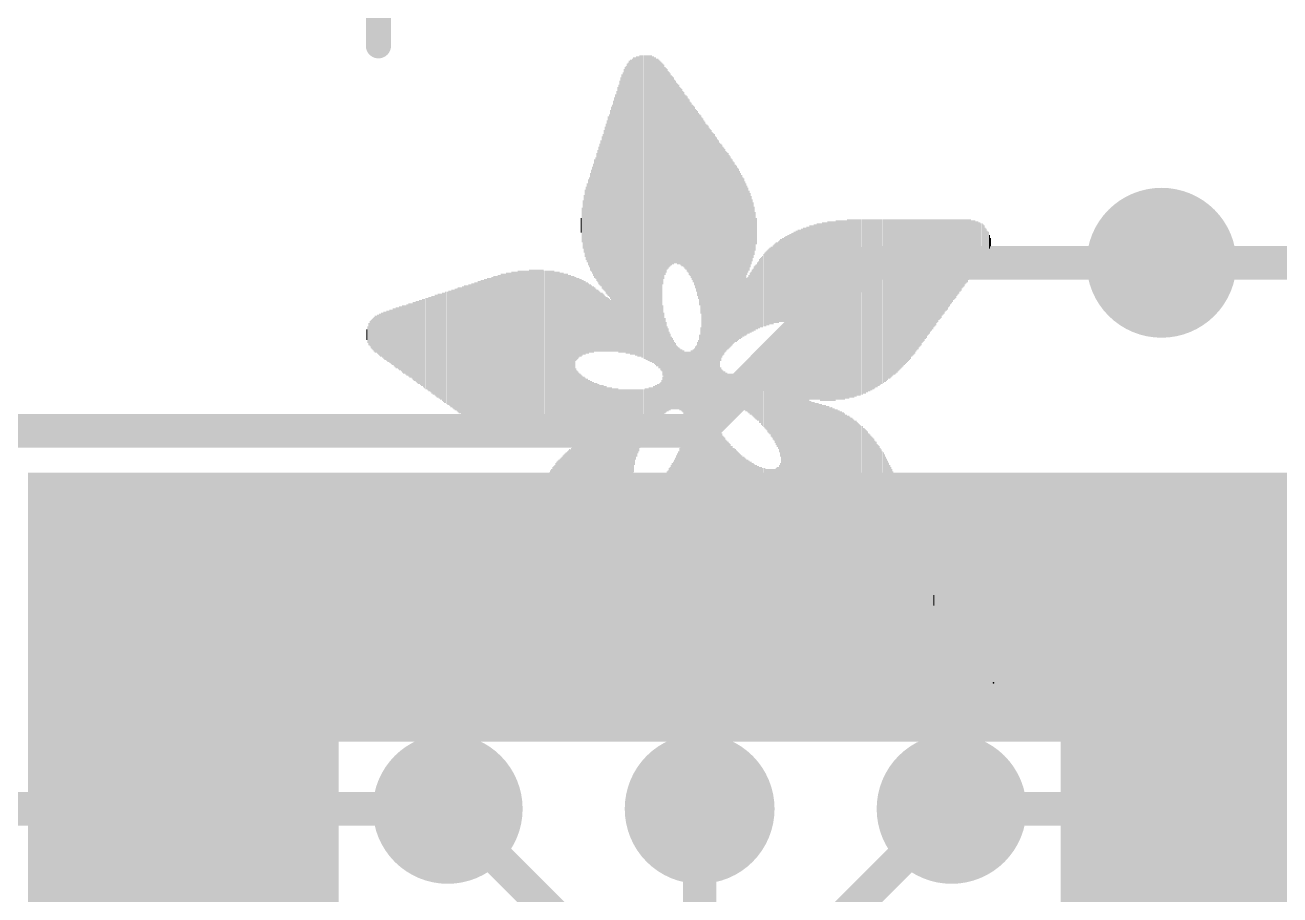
# Model space of a CAD drawing. Extents: x -3.8 to 18.8, y -5 to 15.7.
# Drawn here: x 3.54 to 11.13, y 6.59 to 11.85 of the extents above; entities that cross this region are included whole.
import ezdxf

# ---------------------------------------------------------------- set-up
doc = ezdxf.new("R2010")
doc.units = 0
for name, color, linetype in [('1', 12, 'CONTINUOUS'), ('16', 132, 'CONTINUOUS'), ('18', 110, 'CONTINUOUS'), ('21', 253, 'CONTINUOUS'), ('23', 53, 'CONTINUOUS'), ('41', 12, 'CONTINUOUS')]:
    doc.layers.add(name, color=color, linetype=linetype)

# ---------------------------------------------------------------- blocks, each defined once
blk = doc.blocks.new('RECT')
blk.add_solid([(-0.5, -0.5), (0.5, -0.5), (-0.5, 0.5), (0.5, 0.5)])
blk = doc.blocks.new('ROUNDV')
at = {"const_width": 0.5}
blk.add_lwpolyline([(0, -0.25, 1), (0, 0.25, 1), (0, -0.25)], format="xyb", dxfattribs=at)

msp = doc.modelspace()

# ---------------------------------------------------------------- linework, layer by layer
at = {"layer": '1', "const_width": 0.2032}
for points in [[(7.12, 6.088), (6.096, 7.112)], [(7.62, 5.834), (7.62, 7.112)], [(8.12, 6.088), (9.144, 7.112)]]:
    msp.add_lwpolyline(points, dxfattribs=at)
at = {"layer": '1', "const_width": 0.1016}
for points in [[(6.1319, 7.1479, 1), (6.0601, 7.0761)], [(7.6708, 7.112, 1), (7.5692, 7.112)], [(9.1799, 7.0761, 1), (9.1081, 7.1479)]]:
    msp.add_lwpolyline(points, format="xyb", dxfattribs=at)
at = {"layer": '16', "const_width": 0.2032}
for points in [[(7.62, 9.398), (8.636, 10.414)], [(8.636, 10.414), (10.414, 10.414)], [(10.414, 10.414), (16.51, 10.414)], [(3.048, 9.398), (7.62, 9.398)], [(7.62, 7.112), (7.62, 9.398)], [(5.334, 7.62), (5.334, 3.048)], [(9.906, 7.62), (5.334, 7.62)], [(9.906, -0.508), (9.906, 7.62)], [(6.096, 7.112), (3.302, 7.112)], [(9.144, 7.112), (15.174, 7.112)]]:
    msp.add_lwpolyline(points, dxfattribs=at)
at = {"layer": '16', "const_width": 0.1016}
for points in [[(8.636, 10.4648, 1), (8.636, 10.3632)], [(8.6719, 10.3781, 1), (8.6001, 10.4499)], [(10.414, 10.4648, 1), (10.414, 10.3632)], [(10.414, 10.3632, 1), (10.414, 10.4648)], [(7.6708, 9.398, 1), (7.5692, 9.398)], [(7.62, 9.3472, 1), (7.62, 9.4488)], [(7.5841, 9.4339, 1), (7.6559, 9.3621)], [(5.3848, 7.62, 1), (5.2832, 7.62)], [(5.334, 7.6708, 1), (5.334, 7.5692)], [(9.9568, 7.62, 1), (9.8552, 7.62)], [(9.906, 7.5692, 1), (9.906, 7.6708)], [(6.096, 7.0612, 1), (6.096, 7.1628)], [(9.144, 7.1628, 1), (9.144, 7.0612)], [(7.5692, 7.112, 1), (7.6708, 7.112)]]:
    msp.add_lwpolyline(points, format="xyb", dxfattribs=at)
at = {"layer": '21', "const_width": 0.1524}
msp.add_lwpolyline([(5.6768, 11.7261), (5.6768, 12.5904)], dxfattribs=at)
at = {"layer": '21', "const_width": 0.0762}
msp.add_lwpolyline([(5.6387, 11.7261, 1), (5.7149, 11.7261)], format="xyb", dxfattribs=at)
at = {"layer": '23'}
msp.add_point((9.398, 7.874), dxfattribs=at)

# ---------------------------------------------------------------- block references
at = {"layer": '18', "xscale": 0.9064, "yscale": 0.9064}
for p in [(10.414, 10.414), (10.414, 10.414), (6.096, 7.112), (6.096, 7.112), (7.62, 7.112), (7.62, 7.112), (9.144, 7.112), (9.144, 7.112)]:
    msp.add_blockref('ROUNDV', p, dxfattribs=at)
at = {"layer": '21', "rotation": 90}
for p, xscale, yscale in [((7.1819, 10.741), 1.7526, 0.0063), ((7.1882, 10.7442), 1.759, 0.0064), ((7.1946, 10.7506), 1.7717, 0.0063), ((7.2009, 10.7506), 1.7843, 0.0064), ((7.2073, 10.7506), 1.7843, 0.0063), ((7.2136, 10.7538), 1.7907, 0.0064), ((7.22, 10.7569), 1.797, 0.0063), ((7.2263, 10.7569), 1.797, 0.0064), ((7.2327, 10.7537), 1.8034, 0.0063), ((7.239, 10.7569), 1.8098, 0.0064), ((7.2454, 10.7538), 1.8161, 0.0063), ((7.2517, 10.7538), 1.8161, 0.0064), ((7.2581, 10.7569), 1.8224, 0.0063), ((7.2644, 10.7569), 1.8224, 0.0064), ((7.2708, 10.7537), 1.8288, 0.0063), ((7.2771, 10.7537), 1.8288, 0.0064), ((7.2835, 10.7506), 1.8351, 0.0063), ((7.2898, 10.7506), 1.8351, 0.0064), ((7.2961, 10.7474), 1.8415, 0.0063), ((7.3025, 10.7474), 1.8415, 0.0064), ((7.3089, 10.7442), 1.8478, 0.0063), ((7.3152, 10.7442), 1.8478, 0.0064), ((7.3216, 10.741), 1.8542, 0.0063), ((7.3279, 10.741), 1.8542, 0.0064), ((7.3342, 10.7347), 1.8542, 0.0063), ((7.3406, 10.7347), 1.8542, 0.0064), ((7.347, 10.7283), 1.8542, 0.0063), ((7.3533, 10.7252), 1.8605, 0.0064), ((7.3597, 10.7188), 1.8606, 0.0063), ((7.366, 10.7188), 1.8606, 0.0064), ((7.3723, 10.7093), 1.8669, 0.0063), ((7.3787, 10.7061), 1.8606, 0.0064), ((7.3851, 10.6966), 1.8669, 0.0063), ((7.3914, 10.6903), 1.8669, 0.0064), ((7.3978, 10.9505), 1.3335, 0.0063), ((7.1501, 10.7125), 1.6827, 0.0064), ((7.1565, 10.7188), 1.6954, 0.0063), ((7.1628, 10.7284), 1.7145, 0.0064), ((7.1692, 10.7347), 1.7272, 0.0063), ((7.1755, 10.7347), 1.7399, 0.0064), ((7.4041, 10.9633), 1.2954, 0.0064), ((7.4104, 10.9696), 1.2573, 0.0063), ((7.4168, 10.9728), 1.2382, 0.0064), ((7.4232, 10.9792), 1.2129, 0.0063), ((7.4295, 10.976), 1.1938, 0.0064), ((7.4359, 10.976), 1.1811, 0.0063), ((7.4422, 10.976), 1.1684, 0.0064), ((7.4486, 10.9728), 1.1494, 0.0063), ((7.4549, 10.9728), 1.1366, 0.0064), ((7.1247, 10.6775), 1.6002, 0.0064), ((7.1311, 10.6807), 1.6192, 0.0063), ((7.1374, 10.6934), 1.6446, 0.0064), ((7.1438, 10.703), 1.6637, 0.0063), ((7.4613, 10.9696), 1.1303, 0.0063), ((7.4676, 10.9665), 1.1113, 0.0064), ((7.474, 10.9633), 1.1049, 0.0063), ((7.4803, 10.9569), 1.0922, 0.0064), ((7.4867, 10.9506), 1.0922, 0.0063), ((7.493, 10.9474), 1.0858, 0.0064), ((7.4994, 10.9411), 1.0731, 0.0063), ((7.5057, 10.9347), 1.0732, 0.0064), ((7.5121, 10.9284), 1.0731, 0.0063), ((7.0993, 10.6363), 1.5177, 0.0064), ((7.1057, 10.6458), 1.5367, 0.0063), ((7.112, 10.6553), 1.5558, 0.0064), ((7.1184, 10.6648), 1.5748, 0.0063), ((7.5184, 10.922), 1.0604, 0.0064), ((7.5248, 10.9157), 1.0605, 0.0063), ((7.5311, 10.9062), 1.0541, 0.0064), ((7.5375, 10.8998), 1.0541, 0.0063), ((7.5438, 10.8902), 1.0605, 0.0064), ((7.5502, 10.8808), 1.0541, 0.0063), ((7.5565, 10.8712), 1.0604, 0.0064), ((7.5629, 10.8617), 1.0541, 0.0063), ((7.0739, 10.76), 1.1049, 0.0064), ((7.0803, 10.7664), 1.143, 0.0063), ((7.0866, 10.6172), 1.4796, 0.0064), ((7.093, 10.6235), 1.4923, 0.0063), ((7.5692, 10.8521), 1.0605, 0.0064), ((7.5756, 10.8395), 1.0605, 0.0063), ((7.5819, 10.8299), 1.0668, 0.0064), ((7.5883, 10.8173), 1.0795, 0.0063), ((7.5946, 10.8014), 1.0859, 0.0064), ((7.601, 10.7887), 1.0985, 0.0063), ((7.6073, 10.7728), 1.1176, 0.0064), ((7.6137, 10.7569), 1.124, 0.0063), ((7.62, 10.7347), 1.1557, 0.0064), ((7.0485, 10.7378), 0.9969, 0.0064), ((7.0549, 10.7411), 1.0287, 0.0063), ((7.0612, 10.7474), 1.0541, 0.0064), ((7.0676, 10.7569), 1.0858, 0.0063), ((7.6264, 10.7061), 1.2002, 0.0063), ((7.6327, 9.9568), 2.6734, 0.0064), ((7.6391, 9.9568), 2.6606, 0.0063), ((7.6454, 9.96), 2.6289, 0.0064), ((7.6518, 9.9632), 2.6099, 0.0063), ((7.6581, 9.9632), 2.5845, 0.0064), ((7.6645, 9.9695), 2.559, 0.0063), ((7.6708, 9.9759), 2.5337, 0.0064), ((7.0295, 10.7188), 0.9208, 0.0063), ((7.0358, 10.722), 0.9398, 0.0064), ((7.0422, 10.7315), 0.9716, 0.0063), ((7.6772, 9.9791), 2.5019, 0.0063), ((7.6835, 9.9886), 2.4701, 0.0064), ((7.6899, 10.0045), 2.4257, 0.0063), ((7.6962, 10.0997), 2.2098, 0.0064), ((7.7026, 10.3696), 1.6573, 0.0063), ((7.7089, 10.3727), 1.6383, 0.0064), ((7.7153, 10.3696), 1.6193, 0.0063), ((7.7216, 10.3696), 1.6065, 0.0064), ((7.728, 10.3632), 1.5938, 0.0063), ((7.0041, 10.6966), 0.8001, 0.0063), ((7.0104, 10.6997), 0.8319, 0.0064), ((7.0168, 10.7061), 0.8572, 0.0063), ((7.0231, 10.7125), 0.8827, 0.0064), ((7.7343, 10.3632), 1.5812, 0.0064), ((7.7407, 10.3568), 1.5685, 0.0063), ((7.747, 10.4775), 1.3144, 0.0064), ((7.7534, 10.4839), 1.2891, 0.0063), ((7.7597, 10.4839), 1.2637, 0.0064), ((7.7661, 10.4839), 1.2509, 0.0063), ((7.7724, 10.487), 1.2319, 0.0064), ((7.7788, 10.4839), 1.2129, 0.0063), ((7.7851, 10.4839), 1.2001, 0.0064), ((6.9787, 10.6744), 0.6795, 0.0063), ((6.985, 10.6807), 0.7176, 0.0064), ((6.9914, 10.6839), 0.7366, 0.0063), ((6.9977, 10.6903), 0.7747, 0.0064), ((7.7915, 10.4839), 1.1875, 0.0063), ((7.7978, 10.4807), 1.1684, 0.0064), ((7.8042, 10.4807), 1.1557, 0.0063), ((7.8105, 10.4775), 1.1366, 0.0064), ((7.8169, 10.4775), 1.124, 0.0063), ((7.8232, 10.4744), 1.1049, 0.0064), ((7.8296, 10.4743), 1.0922, 0.0063), ((7.8359, 10.4711), 1.0731, 0.0064), ((6.9533, 10.6585), 0.5461, 0.0063), ((6.9596, 10.6616), 0.5905, 0.0064), ((6.966, 10.668), 0.616, 0.0063), ((6.9723, 10.6712), 0.6477, 0.0064), ((7.8422, 10.468), 1.0668, 0.0063), ((7.8486, 10.4648), 1.0478, 0.0064), ((7.855, 10.4648), 1.035, 0.0063), ((7.8613, 10.4616), 1.016, 0.0064), ((7.8677, 10.4553), 1.0033, 0.0063), ((7.874, 10.4521), 0.9842, 0.0064), ((7.8803, 10.4489), 0.9652, 0.0063), ((6.9279, 10.6521), 0.4064, 0.0063), ((6.9342, 10.6522), 0.4445, 0.0064), ((6.9405, 10.6553), 0.4762, 0.0063), ((6.9469, 10.6585), 0.5207, 0.0064), ((7.8867, 10.4458), 0.9589, 0.0064), ((7.8931, 10.4394), 0.9334, 0.0063), ((7.8994, 10.433), 0.9207, 0.0064), ((7.9058, 10.6109), 0.5397, 0.0063), ((7.9121, 10.6109), 0.5143, 0.0064), ((6.9152, 10.6458), 0.2921, 0.0063), ((6.9215, 10.649), 0.3493, 0.0064), ((7.9184, 10.6077), 0.4826, 0.0063), ((7.9248, 10.6109), 0.4509, 0.0064), ((7.9312, 10.6109), 0.4127, 0.0063), ((7.9375, 10.6109), 0.3747, 0.0064), ((7.9439, 10.6109), 0.3365, 0.0063), ((6.9088, 10.6426), 0.2096, 0.0064), ((7.9502, 10.6077), 0.2921, 0.0064), ((7.9566, 10.6045), 0.235, 0.0063), ((6.9024, 10.6395), 0.0889, 0.0063), ((7.9629, 10.6045), 0.1588, 0.0064), ((8.2677, 9.5346), 2.1971, 0.0064), ((8.2741, 9.5346), 2.1971, 0.0063), ((8.2804, 9.5346), 2.1971, 0.0064), ((8.2867, 10.1124), 1.0541, 0.0063), ((8.2931, 10.1124), 1.0541, 0.0064), ((8.2995, 10.1124), 1.0541, 0.0063), ((8.3058, 10.1124), 1.0541, 0.0064), ((8.3122, 10.1156), 1.0605, 0.0063), ((8.3185, 10.1156), 1.0605, 0.0064), ((8.3248, 10.1156), 1.0605, 0.0063), ((8.3312, 10.1187), 1.0668, 0.0064), ((8.3376, 10.1187), 1.0668, 0.0063), ((8.3439, 10.1187), 1.0668, 0.0064), ((8.3503, 10.1156), 1.0731, 0.0063), ((8.3566, 10.1156), 1.0731, 0.0064), ((8.3629, 10.1188), 1.0795, 0.0063), ((8.3693, 10.1188), 1.0795, 0.0064), ((8.3757, 10.1188), 1.0795, 0.0063), ((8.382, 10.1188), 1.0795, 0.0064), ((8.3884, 10.1188), 1.0795, 0.0063), ((8.3947, 10.1219), 1.0858, 0.0064), ((8.401, 10.1219), 1.0858, 0.0063), ((8.4074, 10.1219), 1.0858, 0.0064), ((8.4138, 10.1219), 1.0858, 0.0063), ((8.4201, 10.1219), 1.0858, 0.0064), ((8.4265, 10.1219), 1.0858, 0.0063), ((8.4328, 10.1219), 1.0858, 0.0064), ((8.4391, 10.1219), 1.0858, 0.0063), ((8.4455, 10.1283), 1.0859, 0.0064), ((8.4519, 10.1283), 1.0859, 0.0063), ((8.4582, 10.1283), 1.0859, 0.0064), ((8.4646, 10.1283), 1.0859, 0.0063), ((8.4709, 10.1283), 1.0859, 0.0064), ((8.4772, 10.1283), 1.0859, 0.0063), ((8.4836, 10.1283), 1.0859, 0.0064), ((8.49, 10.1283), 1.0859, 0.0063), ((8.4963, 10.1283), 1.0859, 0.0064), ((8.5027, 10.1315), 1.0795, 0.0063), ((8.509, 10.1315), 1.0795, 0.0064), ((8.5153, 10.1346), 1.0858, 0.0063), ((8.5217, 10.1346), 1.0858, 0.0064), ((8.5281, 10.1378), 1.0795, 0.0063), ((8.5344, 10.1378), 1.0795, 0.0064), ((8.5408, 10.1378), 1.0795, 0.0063), ((8.5471, 10.1378), 1.0795, 0.0064), ((8.5534, 10.1378), 1.0795, 0.0063), ((8.5598, 10.141), 1.0731, 0.0064), ((8.5662, 10.141), 1.0731, 0.0063), ((8.5725, 10.1441), 1.0668, 0.0064), ((8.5789, 10.1441), 1.0668, 0.0063), ((8.5852, 10.1441), 1.0668, 0.0064), ((8.5915, 10.1441), 1.0668, 0.0063), ((8.5979, 10.1473), 1.0604, 0.0064), ((8.6043, 10.1473), 1.0604, 0.0063), ((8.6106, 10.1505), 1.0541, 0.0064), ((8.617, 10.1505), 1.0541, 0.0063), ((8.6233, 10.1505), 1.0541, 0.0064), ((8.6296, 10.1537), 1.0477, 0.0063), ((8.636, 10.1537), 1.0477, 0.0064), ((8.6424, 10.1568), 1.0414, 0.0063), ((8.6487, 10.1568), 1.0414, 0.0064), ((8.6551, 10.16), 1.035, 0.0063), ((8.6614, 10.16), 1.035, 0.0064), ((8.6677, 10.1631), 1.0287, 0.0063), ((8.6741, 10.1631), 1.0287, 0.0064), ((8.6805, 10.1664), 1.0223, 0.0063), ((8.6868, 10.1695), 1.016, 0.0064), ((8.6932, 10.1695), 1.016, 0.0063), ((8.6995, 10.1727), 1.0096, 0.0064), ((8.7058, 10.1727), 1.0096, 0.0063), ((8.7122, 10.1759), 1.0033, 0.0064), ((8.7186, 10.1791), 0.9969, 0.0063), ((8.7249, 10.1791), 0.9969, 0.0064), ((8.7313, 10.1822), 0.9906, 0.0063), ((8.7376, 10.1854), 0.9842, 0.0064), ((8.7439, 10.1854), 0.9842, 0.0063), ((8.7503, 10.1886), 0.9779, 0.0064), ((8.7567, 10.1918), 0.9715, 0.0063), ((8.763, 10.1949), 0.9652, 0.0064), ((8.7694, 10.1949), 0.9652, 0.0063), ((8.7757, 10.1981), 0.9588, 0.0064), ((8.782, 10.2012), 0.9525, 0.0063), ((8.7884, 10.2045), 0.9461, 0.0064), ((8.7948, 10.2076), 0.9398, 0.0063), ((8.8011, 10.2076), 0.9398, 0.0064), ((8.8075, 10.2108), 0.9334, 0.0063), ((8.8138, 10.214), 0.9271, 0.0064), ((8.8201, 10.2172), 0.9207, 0.0063), ((8.8265, 10.2203), 0.9144, 0.0064), ((8.8329, 10.2235), 0.908, 0.0063), ((8.8392, 10.2267), 0.9017, 0.0064), ((8.8456, 10.2299), 0.8953, 0.0063), ((8.8519, 10.233), 0.889, 0.0064), ((8.8582, 10.2362), 0.8826, 0.0063), ((8.8646, 10.2393), 0.8763, 0.0064), ((8.871, 10.2426), 0.8699, 0.0063), ((8.8773, 10.2457), 0.8636, 0.0064), ((8.8837, 10.2489), 0.8572, 0.0063), ((8.89, 10.2521), 0.8509, 0.0064), ((8.8963, 10.2553), 0.8445, 0.0063), ((8.9027, 10.2616), 0.8318, 0.0064), ((8.9091, 10.2648), 0.8255, 0.0063), ((8.9154, 10.268), 0.8191, 0.0064), ((8.9218, 10.2711), 0.8128, 0.0063), ((8.9281, 10.2774), 0.8001, 0.0064), ((8.9345, 10.2806), 0.7937, 0.0063), ((8.9408, 10.2838), 0.7874, 0.0064), ((8.9472, 10.2902), 0.7747, 0.0063), ((8.9535, 10.2934), 0.7683, 0.0064), ((8.9599, 10.2965), 0.762, 0.0063), ((8.9662, 10.3029), 0.7493, 0.0064), ((8.9726, 10.3061), 0.7429, 0.0063), ((8.9789, 10.3092), 0.7366, 0.0064), ((8.9853, 10.3155), 0.7239, 0.0063), ((8.9916, 10.3187), 0.7175, 0.0064), ((8.998, 10.3251), 0.7048, 0.0063), ((9.0043, 10.3283), 0.6985, 0.0064), ((9.0107, 10.3315), 0.6921, 0.0063), ((9.017, 10.3378), 0.6794, 0.0064), ((9.0234, 10.341), 0.6731, 0.0063), ((9.0297, 10.3442), 0.6667, 0.0064), ((9.0361, 10.3505), 0.654, 0.0063), ((9.0424, 10.3537), 0.6477, 0.0064), ((9.0488, 10.3568), 0.6413, 0.0063), ((9.0551, 10.3632), 0.6286, 0.0064), ((9.0615, 10.3664), 0.6223, 0.0063), ((9.0678, 10.3727), 0.6096, 0.0064), ((9.0742, 10.3759), 0.6032, 0.0063), ((9.0805, 10.3791), 0.5969, 0.0064), ((9.0869, 10.3854), 0.5842, 0.0063), ((9.0932, 10.3886), 0.5778, 0.0064), ((9.0996, 10.3918), 0.5715, 0.0063), ((9.1059, 10.3981), 0.5588, 0.0064), ((9.1123, 10.4013), 0.5524, 0.0063), ((9.1186, 10.4045), 0.5461, 0.0064), ((9.125, 10.4108), 0.5334, 0.0063), ((9.1313, 10.414), 0.527, 0.0064), ((9.1377, 10.4204), 0.5143, 0.0063), ((9.144, 10.4235), 0.508, 0.0064), ((9.1504, 10.4267), 0.5016, 0.0063), ((9.1567, 10.433), 0.4889, 0.0064), ((9.1631, 10.4362), 0.4826, 0.0063), ((9.1694, 10.4394), 0.4762, 0.0064), ((9.1758, 10.4458), 0.4635, 0.0063), ((9.1821, 10.4489), 0.4572, 0.0064), ((9.1884, 10.4521), 0.4508, 0.0063), ((9.1948, 10.4585), 0.4381, 0.0064), ((9.2012, 10.4616), 0.4318, 0.0063), ((9.2075, 10.468), 0.4191, 0.0064), ((9.2139, 10.4711), 0.4127, 0.0063), ((9.2202, 10.4743), 0.4064, 0.0064), ((9.2265, 10.4807), 0.3937, 0.0063), ((9.2329, 10.4839), 0.3873, 0.0064), ((9.2393, 10.487), 0.381, 0.0063), ((9.2456, 10.4934), 0.3683, 0.0064), ((9.252, 10.4966), 0.3619, 0.0063), ((9.2583, 10.5029), 0.3492, 0.0064), ((9.2646, 10.5029), 0.3366, 0.0063), ((9.271, 10.5061), 0.3302, 0.0064), ((9.2774, 10.5125), 0.3175, 0.0063), ((9.2837, 10.5156), 0.3112, 0.0064), ((9.2901, 10.5156), 0.2984, 0.0063), ((9.2964, 10.522), 0.2857, 0.0064), ((9.3027, 10.5251), 0.2794, 0.0063), ((9.3091, 10.5252), 0.2667, 0.0064), ((9.3155, 10.5315), 0.254, 0.0063), ((9.3218, 10.5315), 0.2413, 0.0064), ((9.3282, 10.5378), 0.2286, 0.0063), ((9.3345, 10.5379), 0.2159, 0.0064), ((9.3408, 10.541), 0.1968, 0.0063), ((8.109, 10.3061), 0.5017, 0.0063), ((8.1153, 10.3061), 0.5017, 0.0064), ((8.1217, 10.3092), 0.508, 0.0063), ((8.128, 10.3092), 0.508, 0.0064), ((8.1343, 10.3124), 0.5144, 0.0063), ((8.1407, 10.3155), 0.5207, 0.0064), ((8.1471, 10.3155), 0.5207, 0.0063), ((8.1534, 10.3187), 0.5271, 0.0064), ((8.1598, 10.3187), 0.5271, 0.0063), ((8.1661, 10.3219), 0.5334, 0.0064), ((8.1724, 10.3219), 0.5334, 0.0063), ((8.1788, 10.3251), 0.5398, 0.0064), ((8.1852, 10.322), 0.5461, 0.0063), ((8.1915, 10.3251), 0.5524, 0.0064), ((8.1979, 10.3251), 0.5524, 0.0063), ((8.2042, 10.3251), 0.5652, 0.0064), ((8.2105, 10.3251), 0.5652, 0.0063), ((8.2169, 10.3251), 0.5778, 0.0064), ((8.2233, 10.3219), 0.5842, 0.0063), ((8.2296, 10.3155), 0.5969, 0.0064), ((8.236, 9.5346), 2.1717, 0.0063), ((8.2423, 9.5346), 2.1717, 0.0064), ((8.2486, 9.5345), 2.1844, 0.0063), ((8.255, 9.5345), 2.1844, 0.0064), ((8.2614, 9.5345), 2.1844, 0.0063), ((9.3472, 10.5378), 0.1778, 0.0064), ((9.3536, 10.541), 0.1588, 0.0063), ((9.3599, 10.5379), 0.1397, 0.0064), ((9.3663, 10.541), 0.1206, 0.0063), ((9.3726, 10.541), 0.0826, 0.0064), ((9.3789, 10.5378), 0.0508, 0.0063), ((8.0201, 10.2553), 0.4509, 0.0063), ((8.0264, 10.2616), 0.4508, 0.0064), ((8.0328, 10.2648), 0.4572, 0.0063), ((8.0391, 10.268), 0.4635, 0.0064), ((8.0455, 10.2743), 0.4636, 0.0063), ((8.0518, 10.2774), 0.4699, 0.0064), ((8.0582, 10.2774), 0.4699, 0.0063), ((8.0645, 10.2806), 0.4763, 0.0064), ((8.0709, 10.287), 0.4762, 0.0063), ((8.0772, 10.2902), 0.4826, 0.0064), ((8.0836, 10.2934), 0.4889, 0.0063), ((8.0899, 10.2934), 0.4889, 0.0064), ((8.0962, 10.2965), 0.4953, 0.0063), ((8.1026, 10.3029), 0.4953, 0.0064), ((7.9629, 10.2077), 0.3937, 0.0064), ((7.9693, 10.214), 0.4064, 0.0063), ((7.9756, 10.2203), 0.4064, 0.0064), ((7.982, 10.2267), 0.4191, 0.0063), ((7.9883, 10.2331), 0.4191, 0.0064), ((7.9947, 10.2362), 0.4254, 0.0063), ((8.001, 10.2394), 0.4318, 0.0064), ((8.0074, 10.2489), 0.4382, 0.0063), ((8.0137, 10.2521), 0.4445, 0.0064), ((6.3627, 9.8552), 0.9462, 0.0064), ((6.3691, 9.8521), 0.9525, 0.0063), ((6.3754, 9.8552), 0.9588, 0.0064), ((6.3818, 9.852), 0.9652, 0.0063), ((6.3881, 9.852), 0.9652, 0.0064), ((6.3944, 9.8489), 0.9715, 0.0063), ((6.4008, 9.8521), 0.9779, 0.0064), ((6.4072, 9.8521), 0.9779, 0.0063), ((6.4135, 9.8489), 0.9843, 0.0064), ((6.4199, 9.852), 0.9906, 0.0063), ((6.4262, 9.8489), 0.9969, 0.0064), ((6.4325, 9.8489), 0.9969, 0.0063), ((6.4389, 9.8489), 0.9969, 0.0064), ((6.4453, 9.8457), 1.0033, 0.0063), ((6.4516, 9.8489), 1.0097, 0.0064), ((6.458, 9.8489), 1.0097, 0.0063), ((6.4643, 9.8457), 1.016, 0.0064), ((6.4707, 9.8457), 1.016, 0.0063), ((6.477, 9.8457), 1.016, 0.0064), ((6.4834, 9.8457), 1.0287, 0.0063), ((6.4897, 9.8457), 1.0287, 0.0064), ((6.4961, 9.8457), 1.0287, 0.0063), ((6.5024, 9.8425), 1.035, 0.0064), ((6.5088, 9.8425), 1.035, 0.0063), ((6.5151, 9.8425), 1.035, 0.0064), ((6.5215, 9.8457), 1.0414, 0.0063), ((6.5278, 9.8425), 1.0478, 0.0064), ((6.5342, 9.8425), 1.0478, 0.0063), ((6.5405, 9.8425), 1.0478, 0.0064), ((6.5469, 9.8425), 1.0478, 0.0063), ((6.5532, 9.8425), 1.0478, 0.0064), ((6.5596, 9.8393), 1.0541, 0.0063), ((6.5659, 9.8393), 1.0541, 0.0064), ((6.5723, 9.8393), 1.0541, 0.0063), ((6.5786, 9.8393), 1.0541, 0.0064), ((6.585, 9.8393), 1.0541, 0.0063), ((6.5913, 9.8393), 1.0668, 0.0064), ((6.5977, 9.8393), 1.0668, 0.0063), ((6.604, 9.8393), 1.0668, 0.0064), ((6.6104, 9.8393), 1.0668, 0.0063), ((6.6167, 9.8393), 1.0668, 0.0064), ((6.6231, 9.8393), 1.0668, 0.0063), ((6.6294, 9.8393), 1.0668, 0.0064), ((6.6358, 9.8393), 1.0668, 0.0063), ((6.6421, 9.8393), 1.0668, 0.0064), ((6.6485, 9.8393), 1.0668, 0.0063), ((6.6548, 9.8393), 1.0668, 0.0064), ((6.6612, 9.8393), 1.0668, 0.0063), ((6.6675, 9.8393), 1.0668, 0.0064), ((6.6739, 9.8393), 1.0668, 0.0063), ((6.6802, 9.8361), 1.0605, 0.0064), ((6.6866, 9.8361), 1.0605, 0.0063), ((6.6929, 9.8361), 1.0605, 0.0064), ((6.6993, 9.8361), 1.0605, 0.0063), ((6.7056, 9.8361), 1.0605, 0.0064), ((6.712, 9.8361), 1.0605, 0.0063), ((6.7183, 9.8361), 1.0605, 0.0064), ((6.7247, 9.8361), 1.0605, 0.0063), ((6.731, 9.8361), 1.0605, 0.0064), ((6.7374, 9.8361), 1.0605, 0.0063), ((6.7437, 9.833), 1.0541, 0.0064), ((6.75, 9.8361), 1.0477, 0.0063), ((6.7564, 9.8361), 1.0477, 0.0064), ((6.7628, 9.8361), 1.0477, 0.0063), ((6.7691, 9.8361), 1.0477, 0.0064), ((6.7755, 9.833), 1.0414, 0.0063), ((6.7818, 9.8361), 1.0351, 0.0064), ((6.7881, 9.8361), 1.0351, 0.0063), ((6.7945, 9.8361), 1.0351, 0.0064), ((6.8009, 9.833), 1.0287, 0.0063), ((6.8072, 9.8361), 1.0223, 0.0064), ((6.8136, 9.8361), 1.0223, 0.0063), ((6.8199, 9.8361), 1.0223, 0.0064), ((6.8262, 9.833), 1.016, 0.0063), ((6.8326, 9.8361), 1.0097, 0.0064), ((6.839, 9.8361), 1.0097, 0.0063), ((6.8453, 9.833), 1.0033, 0.0064), ((6.8517, 9.8361), 0.9969, 0.0063), ((6.858, 9.8361), 0.9969, 0.0064), ((6.8643, 9.833), 0.9906, 0.0063), ((6.8707, 10.0743), 0.508, 0.0064), ((7.9121, 10.1569), 0.3429, 0.0064), ((7.9184, 10.1632), 0.3556, 0.0063), ((7.9248, 10.1727), 0.362, 0.0064), ((7.9312, 10.1759), 0.3683, 0.0063), ((7.9375, 10.1854), 0.3746, 0.0064), ((7.9439, 10.1886), 0.381, 0.0063), ((7.9502, 10.1981), 0.3874, 0.0064), ((7.9566, 10.2012), 0.3937, 0.0063), ((6.1214, 9.8965), 0.7112, 0.0064), ((6.1278, 9.8933), 0.7176, 0.0063), ((6.1341, 9.8902), 0.7239, 0.0064), ((6.1405, 9.8901), 0.7366, 0.0063), ((6.1468, 9.8901), 0.7366, 0.0064), ((6.1532, 9.887), 0.7429, 0.0063), ((6.1595, 9.887), 0.7557, 0.0064), ((6.1659, 9.8838), 0.762, 0.0063), ((6.1722, 9.8838), 0.762, 0.0064), ((6.1786, 9.8806), 0.7684, 0.0063), ((6.1849, 9.8806), 0.781, 0.0064), ((6.1913, 9.8806), 0.781, 0.0063), ((6.1976, 9.8806), 0.7938, 0.0064), ((6.2039, 9.8774), 0.8001, 0.0063), ((6.2103, 9.8742), 0.8065, 0.0064), ((6.2167, 9.8742), 0.8065, 0.0063), ((6.223, 9.8742), 0.8191, 0.0064), ((6.2294, 9.8711), 0.8255, 0.0063), ((6.2357, 9.8679), 0.8318, 0.0064), ((6.242, 9.8711), 0.8382, 0.0063), ((6.2484, 9.8679), 0.8446, 0.0064), ((6.2548, 9.8648), 0.8509, 0.0063), ((6.2611, 9.8679), 0.8572, 0.0064), ((6.2675, 9.8647), 0.8636, 0.0063), ((6.2738, 9.8647), 0.8636, 0.0064), ((6.2801, 9.8648), 0.8763, 0.0063), ((6.2865, 9.8616), 0.8827, 0.0064), ((6.2929, 9.8616), 0.8827, 0.0063), ((6.2992, 9.8616), 0.8953, 0.0064), ((6.3056, 9.8583), 0.9017, 0.0063), ((6.3119, 9.8583), 0.9017, 0.0064), ((6.3182, 9.8584), 0.9144, 0.0063), ((6.3246, 9.8584), 0.9144, 0.0064), ((6.331, 9.8552), 0.9208, 0.0063), ((6.3373, 9.8583), 0.9271, 0.0064), ((6.3437, 9.8552), 0.9334, 0.0063), ((6.35, 9.8552), 0.9334, 0.0064), ((6.3563, 9.852), 0.9398, 0.0063), ((6.8771, 10.0743), 0.4953, 0.0063), ((6.8834, 10.0775), 0.4889, 0.0064), ((6.8898, 10.0806), 0.4826, 0.0063), ((6.8961, 10.0807), 0.4699, 0.0064), ((6.9024, 10.0807), 0.4699, 0.0063), ((6.9088, 10.0806), 0.4572, 0.0064), ((6.9152, 10.0838), 0.4508, 0.0063), ((6.9215, 10.0807), 0.4445, 0.0064), ((6.9279, 10.0807), 0.4445, 0.0063), ((6.9342, 10.0806), 0.4318, 0.0064), ((6.9405, 10.0806), 0.4318, 0.0063), ((6.9469, 10.0775), 0.4255, 0.0064), ((6.9533, 10.0775), 0.4127, 0.0063), ((6.9596, 10.0775), 0.4127, 0.0064), ((6.966, 10.0743), 0.4064, 0.0063), ((6.9723, 10.0711), 0.4, 0.0064), ((6.9787, 10.0711), 0.4, 0.0063), ((6.985, 10.0711), 0.3874, 0.0064), ((6.9914, 10.0679), 0.381, 0.0063), ((6.9977, 10.0648), 0.3747, 0.0064), ((7.0041, 10.0648), 0.3747, 0.0063), ((7.9058, 10.1505), 0.3429, 0.0063), ((5.8864, 9.941), 0.4699, 0.0063), ((5.8928, 9.9378), 0.4763, 0.0064), ((5.8992, 9.9378), 0.4763, 0.0063), ((5.9055, 9.9378), 0.4889, 0.0064), ((5.9119, 9.9345), 0.4953, 0.0063), ((5.9182, 9.9314), 0.5016, 0.0064), ((5.9245, 9.9346), 0.508, 0.0063), ((5.9309, 9.9314), 0.5144, 0.0064), ((5.9373, 9.9283), 0.5207, 0.0063), ((5.9436, 9.9314), 0.527, 0.0064), ((5.95, 9.9282), 0.5334, 0.0063), ((5.9563, 9.9251), 0.5397, 0.0064), ((5.9627, 9.9251), 0.5525, 0.0063), ((5.969, 9.9251), 0.5525, 0.0064), ((5.9754, 9.9219), 0.5588, 0.0063), ((5.9817, 9.9219), 0.5715, 0.0064), ((5.9881, 9.9219), 0.5715, 0.0063), ((5.9944, 9.9187), 0.5778, 0.0064), ((6.0008, 9.9187), 0.5906, 0.0063), ((6.0071, 9.9155), 0.5969, 0.0064), ((6.0135, 9.9155), 0.5969, 0.0063), ((6.0198, 9.9155), 0.6096, 0.0064), ((6.0262, 9.9123), 0.6159, 0.0063), ((6.0325, 9.9092), 0.6223, 0.0064), ((6.0389, 9.9123), 0.6287, 0.0063), ((6.0452, 9.9092), 0.635, 0.0064), ((6.0516, 9.906), 0.6414, 0.0063), ((6.0579, 9.906), 0.6414, 0.0064), ((6.0643, 9.906), 0.654, 0.0063), ((6.0706, 9.9028), 0.6604, 0.0064), ((6.077, 9.8997), 0.6667, 0.0063), ((6.0833, 9.9029), 0.6731, 0.0064), ((6.0897, 9.8997), 0.6795, 0.0063), ((6.096, 9.8965), 0.6858, 0.0064), ((6.1024, 9.8997), 0.6921, 0.0063), ((6.1087, 9.8964), 0.6985, 0.0064), ((6.1151, 9.8933), 0.7048, 0.0063), ((7.0104, 10.0616), 0.3683, 0.0064), ((7.0168, 10.0584), 0.362, 0.0063), ((7.0231, 10.0552), 0.3556, 0.0064), ((7.0295, 10.0552), 0.3556, 0.0063), ((7.0358, 10.0521), 0.3493, 0.0064), ((7.0422, 10.0488), 0.3429, 0.0063), ((7.0485, 10.0457), 0.3366, 0.0064), ((7.0549, 10.0425), 0.3302, 0.0063), ((7.0612, 10.0425), 0.3302, 0.0064), ((7.0676, 10.0394), 0.3239, 0.0063), ((7.0739, 10.0362), 0.3175, 0.0064), ((7.0803, 10.033), 0.3112, 0.0063), ((5.6706, 9.9822), 0.235, 0.0063), ((5.6769, 9.9791), 0.2413, 0.0064), ((5.6833, 9.979), 0.254, 0.0063), ((5.6896, 9.9759), 0.2603, 0.0064), ((5.6959, 9.9791), 0.2667, 0.0063), ((5.7023, 9.9759), 0.2731, 0.0064), ((5.7087, 9.9759), 0.2857, 0.0063), ((5.715, 9.9726), 0.2921, 0.0064), ((5.7214, 9.9726), 0.2921, 0.0063), ((5.7277, 9.9727), 0.3048, 0.0064), ((5.734, 9.9695), 0.3112, 0.0063), ((5.7404, 9.9695), 0.3112, 0.0064), ((5.7468, 9.9695), 0.3238, 0.0063), ((5.7531, 9.9663), 0.3302, 0.0064), ((5.7595, 9.9632), 0.3365, 0.0063), ((5.7658, 9.9664), 0.3429, 0.0064), ((5.7721, 9.9632), 0.3493, 0.0063), ((5.7785, 9.96), 0.3556, 0.0064), ((5.7849, 9.96), 0.3683, 0.0063), ((5.7912, 9.96), 0.3683, 0.0064), ((5.7976, 9.9568), 0.3746, 0.0063), ((5.8039, 9.9568), 0.3874, 0.0064), ((5.8102, 9.9568), 0.3874, 0.0063), ((5.8166, 9.9536), 0.3937, 0.0064), ((5.823, 9.9536), 0.4064, 0.0063), ((5.8293, 9.9505), 0.4127, 0.0064), ((5.8357, 9.9505), 0.4127, 0.0063), ((5.842, 9.9473), 0.4191, 0.0064), ((5.8483, 9.9473), 0.4318, 0.0063), ((5.8547, 9.9473), 0.4318, 0.0064), ((5.8611, 9.9473), 0.4445, 0.0063), ((5.8674, 9.9441), 0.4508, 0.0064), ((5.8738, 9.9441), 0.4508, 0.0063), ((5.8801, 9.9409), 0.4572, 0.0064), ((7.3978, 9.9441), 0.4254, 0.0063), ((7.4041, 9.8044), 0.616, 0.0064), ((5.6134, 9.979), 0.1016, 0.0064), ((5.6198, 9.9822), 0.1334, 0.0063), ((5.6261, 9.9854), 0.1524, 0.0064), ((5.6325, 9.9822), 0.1714, 0.0063), ((5.6388, 9.9822), 0.1842, 0.0064), ((5.6452, 9.9822), 0.1968, 0.0063), ((5.6515, 9.9822), 0.2096, 0.0064), ((5.6579, 9.9822), 0.2222, 0.0063), ((5.6642, 9.9822), 0.2222, 0.0064), ((7.4104, 9.7917), 0.5778, 0.0063), ((7.4168, 9.7821), 0.5461, 0.0064), ((7.4232, 9.7727), 0.5143, 0.0063), ((7.6264, 9.3123), 1.4224, 0.0063), ((5.6071, 9.9791), 0.0635, 0.0063), ((7.4295, 9.7663), 0.5016, 0.0064), ((7.4359, 9.7599), 0.4763, 0.0063), ((7.4422, 9.7536), 0.4636, 0.0064), ((7.4486, 9.7473), 0.4381, 0.0063), ((7.4549, 9.7441), 0.4318, 0.0064), ((7.4613, 9.7378), 0.4191, 0.0063), ((7.6137, 9.2646), 1.3653, 0.0063), ((7.62, 9.2869), 1.3843, 0.0064), ((8.2169, 9.2012), 1.4923, 0.0064), ((8.2233, 9.2075), 1.505, 0.0063), ((8.2296, 9.2139), 1.5303, 0.0064), ((7.4676, 9.7314), 0.4064, 0.0064), ((7.474, 9.7282), 0.4, 0.0063), ((7.4803, 9.7218), 0.3873, 0.0064), ((7.4867, 9.7187), 0.381, 0.0063), ((7.493, 9.7155), 0.3746, 0.0064), ((7.4994, 9.7092), 0.3747, 0.0063), ((7.5057, 9.7059), 0.3683, 0.0064), ((7.5121, 9.7028), 0.3746, 0.0063), ((7.5184, 9.6965), 0.3747, 0.0064), ((7.5248, 9.687), 0.3937, 0.0063), ((7.5311, 9.6742), 0.4064, 0.0064), ((7.5375, 9.1758), 1.4033, 0.0063), ((7.5438, 9.1789), 1.397, 0.0064), ((7.5502, 9.1852), 1.3843, 0.0063), ((7.5565, 9.1884), 1.3779, 0.0064), ((7.5629, 9.1916), 1.3716, 0.0063), ((7.5692, 9.198), 1.3716, 0.0064), ((7.5756, 9.2043), 1.3589, 0.0063), ((7.5819, 9.2107), 1.3589, 0.0064), ((7.5883, 9.2202), 1.3526, 0.0063), ((7.5946, 9.2298), 1.3589, 0.0064), ((7.601, 9.2393), 1.3525, 0.0063), ((7.6073, 9.252), 1.3653, 0.0064), ((8.1471, 9.1758), 1.3907, 0.0063), ((8.1534, 9.1758), 1.4033, 0.0064), ((8.1598, 9.179), 1.4097, 0.0063), ((8.1661, 9.1789), 1.4224, 0.0064), ((8.1724, 9.1821), 1.4288, 0.0063), ((8.1788, 9.1852), 1.4351, 0.0064), ((8.1852, 9.1884), 1.4415, 0.0063), ((8.1915, 9.1884), 1.4541, 0.0064), ((8.1979, 9.1917), 1.4605, 0.0063), ((8.2042, 9.1916), 1.4732, 0.0064), ((8.2105, 9.198), 1.4859, 0.0063), ((8.0201, 9.6012), 0.3874, 0.0063), ((8.0264, 9.5981), 0.3937, 0.0064), ((8.0328, 9.5949), 0.4127, 0.0063), ((8.0391, 9.5917), 0.4191, 0.0064), ((8.0455, 9.5917), 0.4318, 0.0063), ((8.0518, 9.5854), 0.4445, 0.0064), ((8.0582, 9.5853), 0.4572, 0.0063), ((8.0645, 9.579), 0.4699, 0.0064), ((8.0709, 9.579), 0.4826, 0.0063), ((8.0772, 9.5727), 0.4953, 0.0064), ((8.0836, 9.5694), 0.5143, 0.0063), ((8.0899, 9.5663), 0.5334, 0.0064), ((8.0962, 9.56), 0.5461, 0.0063), ((8.1026, 9.5536), 0.5715, 0.0064), ((8.109, 9.5441), 0.6033, 0.0063), ((8.1153, 9.1694), 1.3526, 0.0064), ((8.1217, 9.1694), 1.3652, 0.0063), ((8.128, 9.1726), 1.3716, 0.0064), ((8.1343, 9.1726), 1.3843, 0.0063), ((8.1407, 9.1726), 1.3843, 0.0064), ((6.8707, 9.5599), 0.4318, 0.0064), ((6.8771, 9.5536), 0.4191, 0.0063), ((6.8834, 9.5536), 0.4064, 0.0064), ((6.8898, 9.5504), 0.4, 0.0063), ((6.8961, 9.5473), 0.3937, 0.0064), ((6.9024, 9.5472), 0.381, 0.0063), ((6.9088, 9.5441), 0.3747, 0.0064), ((6.9152, 9.5409), 0.3683, 0.0063), ((6.9215, 9.5441), 0.3619, 0.0064), ((6.9279, 9.5409), 0.3556, 0.0063), ((7.3978, 9.6107), 0.2286, 0.0063), ((7.747, 9.6774), 0.2096, 0.0064), ((7.7534, 9.6711), 0.1969, 0.0063), ((7.7597, 9.6711), 0.1841, 0.0064), ((7.7661, 9.6647), 0.1842, 0.0063), ((7.7724, 9.6647), 0.1842, 0.0064), ((7.7788, 9.6615), 0.1778, 0.0063), ((7.7851, 9.6615), 0.1778, 0.0064), ((7.7915, 9.6584), 0.1715, 0.0063), ((7.7978, 9.6552), 0.1778, 0.0064), ((7.8042, 9.6552), 0.1778, 0.0063), ((7.8105, 9.6552), 0.1778, 0.0064), ((7.8169, 9.6552), 0.1778, 0.0063), ((7.8232, 9.652), 0.1842, 0.0064), ((7.8296, 9.652), 0.1842, 0.0063), ((7.8359, 9.6489), 0.1905, 0.0064), ((7.8422, 9.6489), 0.1905, 0.0063), ((7.8486, 9.6456), 0.1969, 0.0064), ((7.855, 9.6456), 0.1969, 0.0063), ((7.8613, 9.6425), 0.2032, 0.0064), ((7.8677, 9.6425), 0.2032, 0.0063), ((7.874, 9.6393), 0.2096, 0.0064), ((7.8803, 9.6362), 0.2159, 0.0063), ((7.8867, 9.6362), 0.2159, 0.0064), ((7.8931, 9.6361), 0.2286, 0.0063), ((7.8994, 9.633), 0.2349, 0.0064), ((7.9058, 9.633), 0.2349, 0.0063), ((7.9121, 9.6297), 0.2413, 0.0064), ((7.9184, 9.6298), 0.254, 0.0063), ((7.9248, 9.6266), 0.2604, 0.0064), ((7.9312, 9.6266), 0.2604, 0.0063), ((7.9375, 9.6235), 0.2667, 0.0064), ((7.9439, 9.6234), 0.2794, 0.0063), ((7.9502, 9.6203), 0.2857, 0.0064), ((7.9566, 9.6171), 0.2921, 0.0063), ((7.9629, 9.6171), 0.3048, 0.0064), ((7.9693, 9.6139), 0.3112, 0.0063), ((7.9756, 9.6139), 0.3112, 0.0064), ((7.982, 9.6107), 0.3302, 0.0063), ((7.9883, 9.6107), 0.3302, 0.0064), ((7.9947, 9.6075), 0.3493, 0.0063), ((8.001, 9.6044), 0.3556, 0.0064), ((8.0074, 9.6044), 0.3683, 0.0063), ((8.0137, 9.6012), 0.3746, 0.0064), ((6.9342, 9.5377), 0.3492, 0.0064), ((6.9405, 9.5409), 0.3429, 0.0063), ((6.9469, 9.5377), 0.3366, 0.0064), ((6.9533, 9.5409), 0.3302, 0.0063), ((6.9596, 8.8614), 1.6764, 0.0064), ((6.966, 8.8614), 1.6764, 0.0063), ((6.9723, 8.8614), 1.6637, 0.0064), ((6.9787, 8.8646), 1.6574, 0.0063), ((6.985, 8.8646), 1.6446, 0.0064), ((6.9914, 8.8646), 1.6446, 0.0063), ((6.9977, 8.8678), 1.6383, 0.0064), ((7.0041, 8.8678), 1.6256, 0.0063), ((7.0104, 8.8678), 1.6256, 0.0064), ((7.0168, 8.8678), 1.6129, 0.0063), ((7.0231, 8.871), 1.6065, 0.0064), ((7.0295, 8.8741), 1.6002, 0.0063), ((7.0358, 8.8741), 1.6002, 0.0064), ((7.0422, 8.8742), 1.5875, 0.0063), ((7.0485, 8.8773), 1.5812, 0.0064), ((7.0549, 8.8805), 1.5748, 0.0063), ((7.0612, 8.8773), 1.5684, 0.0064), ((7.0676, 8.8804), 1.5621, 0.0063), ((7.0739, 8.8837), 1.5557, 0.0064), ((7.0803, 8.8868), 1.5494, 0.0063), ((7.0866, 8.8868), 1.5494, 0.0064), ((7.093, 8.8869), 1.5367, 0.0063), ((7.0993, 8.89), 1.5304, 0.0064), ((7.1057, 8.8932), 1.524, 0.0063), ((7.112, 8.8932), 1.524, 0.0064), ((7.1184, 8.8963), 1.5177, 0.0063), ((7.1247, 8.8995), 1.5113, 0.0064), ((7.1311, 8.8995), 1.4986, 0.0063), ((7.1374, 8.8995), 1.4986, 0.0064), ((7.1438, 8.9027), 1.4922, 0.0063), ((7.1501, 8.9059), 1.4859, 0.0064), ((7.1565, 8.9059), 1.4859, 0.0063), ((7.1628, 8.9091), 1.4795, 0.0064), ((7.1692, 8.9122), 1.4732, 0.0063), ((7.1755, 8.9154), 1.4668, 0.0064), ((7.1819, 8.9154), 1.4668, 0.0063), ((7.1882, 8.9185), 1.4605, 0.0064), ((7.1946, 8.9218), 1.4541, 0.0063), ((7.2009, 8.9249), 1.4478, 0.0064), ((7.2073, 8.9249), 1.4478, 0.0063), ((7.2136, 8.9281), 1.4414, 0.0064), ((7.22, 9.398), 0.5016, 0.0063), ((7.2263, 9.4202), 0.4572, 0.0064), ((7.2327, 9.4361), 0.4254, 0.0063), ((7.239, 9.4456), 0.4064, 0.0064), ((7.2454, 9.4551), 0.3873, 0.0063), ((7.2517, 9.4615), 0.3746, 0.0064), ((7.2581, 9.471), 0.3556, 0.0063), ((7.2644, 9.4774), 0.3429, 0.0064), ((7.2708, 9.4869), 0.3238, 0.0063), ((7.2771, 9.4901), 0.3175, 0.0064), ((7.2835, 9.4964), 0.3048, 0.0063), ((7.2898, 9.506), 0.2985, 0.0064), ((7.2961, 9.5123), 0.2858, 0.0063), ((7.3025, 9.5187), 0.2731, 0.0064), ((7.3089, 9.5219), 0.2667, 0.0063), ((7.3152, 9.5313), 0.2603, 0.0064), ((7.3216, 9.5345), 0.254, 0.0063), ((7.3279, 9.5409), 0.2413, 0.0064), ((7.3342, 9.5441), 0.2349, 0.0063), ((7.3406, 9.5504), 0.235, 0.0064), ((7.347, 9.5568), 0.2223, 0.0063), ((7.3533, 9.5631), 0.2222, 0.0064), ((7.3597, 9.5663), 0.2159, 0.0063), ((7.366, 9.5727), 0.2159, 0.0064), ((7.3723, 9.5758), 0.2096, 0.0063), ((7.3787, 9.5822), 0.2095, 0.0064), ((7.3851, 9.5885), 0.2096, 0.0063), ((7.3914, 9.5981), 0.2159, 0.0064), ((8.2867, 9.0043), 1.1494, 0.0063), ((8.2931, 9.0043), 1.1494, 0.0064), ((8.2995, 9.0011), 1.143, 0.0063), ((8.3058, 8.998), 1.1493, 0.0064), ((8.3122, 8.998), 1.1493, 0.0063), ((8.3185, 8.9948), 1.143, 0.0064), ((8.3248, 8.9916), 1.1494, 0.0063), ((8.3312, 8.9916), 1.1494, 0.0064), ((8.3376, 8.9916), 1.1494, 0.0063), ((7.7026, 9.2298), 0.5207, 0.0063), ((8.3439, 8.9853), 1.1493, 0.0064), ((8.3503, 8.9853), 1.1493, 0.0063), ((8.3566, 8.9853), 1.1493, 0.0064), ((8.3629, 8.9789), 1.1494, 0.0063), ((8.3693, 8.9789), 1.1494, 0.0064), ((8.3757, 8.9789), 1.1494, 0.0063), ((8.382, 8.9757), 1.1557, 0.0064), ((8.3884, 8.9726), 1.1493, 0.0063), ((8.3947, 8.9726), 1.1493, 0.0064), ((8.401, 8.9694), 1.1557, 0.0063), ((8.4074, 8.9662), 1.1494, 0.0064), ((8.4138, 8.9662), 1.1494, 0.0063), ((8.4201, 8.9631), 1.1557, 0.0064), ((8.4265, 8.9599), 1.1493, 0.0063), ((8.4328, 8.9599), 1.1493, 0.0064), ((8.4391, 8.9535), 1.1494, 0.0063), ((8.4455, 8.9535), 1.1494, 0.0064), ((8.4519, 8.9535), 1.1494, 0.0063), ((8.4582, 8.9472), 1.1493, 0.0064), ((8.4646, 8.9472), 1.1493, 0.0063), ((8.4709, 8.944), 1.143, 0.0064), ((8.4772, 8.9408), 1.1494, 0.0063), ((8.4836, 8.9376), 1.143, 0.0064), ((8.49, 8.9376), 1.143, 0.0063), ((8.4963, 8.9313), 1.143, 0.0064), ((8.5027, 8.9281), 1.1366, 0.0063), ((8.509, 8.9281), 1.1366, 0.0064), ((8.5153, 8.9218), 1.1367, 0.0063), ((8.5217, 8.9218), 1.1367, 0.0064), ((7.7089, 9.2075), 0.5144, 0.0064), ((7.7153, 9.1852), 0.5207, 0.0063), ((7.7216, 9.1726), 0.5334, 0.0064), ((7.728, 9.1535), 0.5334, 0.0063), ((7.7343, 9.1377), 0.5525, 0.0064), ((8.5281, 8.9185), 1.1303, 0.0063), ((8.5344, 8.9123), 1.1303, 0.0064), ((8.5408, 8.9123), 1.1303, 0.0063), ((8.5471, 8.9091), 1.1239, 0.0064), ((8.5534, 8.9027), 1.124, 0.0063), ((8.5598, 8.8995), 1.1176, 0.0064), ((8.5662, 8.8995), 1.1176, 0.0063), ((8.5725, 8.8932), 1.1176, 0.0064), ((8.5789, 8.89), 1.1112, 0.0063), ((8.5852, 8.8869), 1.1049, 0.0064), ((8.5915, 8.8804), 1.1049, 0.0063), ((8.5979, 8.8773), 1.0986, 0.0064), ((8.6043, 8.8773), 1.0986, 0.0063), ((8.6106, 8.871), 1.0859, 0.0064), ((8.617, 8.8678), 1.0922, 0.0063), ((6.9088, 8.6614), 1.3526, 0.0064), ((6.9152, 8.6646), 1.3589, 0.0063), ((6.9215, 8.6677), 1.3525, 0.0064), ((6.9279, 8.6741), 1.3526, 0.0063), ((6.9342, 8.6805), 1.3525, 0.0064), ((6.9405, 8.6805), 1.3525, 0.0063), ((6.9469, 8.6868), 1.3526, 0.0064), ((6.9533, 8.6932), 1.3525, 0.0063), ((7.5184, 8.8995), 0.889, 0.0064), ((7.5248, 8.9186), 0.9144, 0.0063), ((7.5311, 8.9376), 0.9398, 0.0064), ((7.7407, 9.125), 0.5525, 0.0063), ((7.747, 9.1091), 0.5588, 0.0064), ((7.7534, 9.0996), 0.5651, 0.0063), ((7.7597, 9.0869), 0.5651, 0.0064), ((7.7661, 9.0774), 0.5715, 0.0063), ((7.7724, 9.0678), 0.5778, 0.0064), ((7.7788, 9.0551), 0.5778, 0.0063), ((7.7851, 9.0488), 0.5779, 0.0064), ((8.6233, 8.8646), 1.0858, 0.0064), ((8.6296, 8.8582), 1.0859, 0.0063), ((8.636, 8.8551), 1.0795, 0.0064), ((8.6424, 8.8487), 1.0668, 0.0063), ((8.6487, 8.8456), 1.0605, 0.0064), ((8.6551, 8.8392), 1.0604, 0.0063), ((8.6614, 8.8361), 1.0541, 0.0064), ((8.6677, 8.8297), 1.0541, 0.0063), ((8.6741, 8.8265), 1.0478, 0.0064), ((8.6805, 8.8201), 1.0351, 0.0063), ((6.8072, 8.5884), 1.3462, 0.0064), ((6.8136, 8.5915), 1.3525, 0.0063), ((6.8199, 8.5979), 1.3526, 0.0064), ((6.8262, 8.6011), 1.3589, 0.0063), ((6.8326, 8.6075), 1.3589, 0.0064), ((6.839, 8.6106), 1.3526, 0.0063), ((6.8453, 8.617), 1.3525, 0.0064), ((6.8517, 8.6202), 1.3589, 0.0063), ((6.858, 8.6265), 1.3589, 0.0064), ((6.8643, 8.6296), 1.3525, 0.0063), ((6.8707, 8.6329), 1.3589, 0.0064), ((6.8771, 8.6392), 1.3589, 0.0063), ((6.8834, 8.6424), 1.3525, 0.0064), ((6.8898, 8.6487), 1.3526, 0.0063), ((6.8961, 8.6518), 1.3589, 0.0064), ((6.9024, 8.6551), 1.3525, 0.0063), ((7.4867, 8.8392), 0.8446, 0.0063), ((7.493, 8.8519), 0.8446, 0.0064), ((7.4994, 8.8646), 0.8572, 0.0063), ((7.5057, 8.8741), 0.8636, 0.0064), ((7.5121, 8.8869), 0.8763, 0.0063), ((7.7915, 9.0392), 0.5842, 0.0063), ((7.7978, 9.0329), 0.5842, 0.0064), ((7.8042, 9.0234), 0.5905, 0.0063), ((7.8105, 9.0138), 0.5842, 0.0064), ((7.8169, 9.0107), 0.5905, 0.0063), ((7.8232, 8.998), 0.5905, 0.0064), ((7.8296, 8.9947), 0.5969, 0.0063), ((7.8359, 8.9885), 0.5969, 0.0064), ((7.8422, 8.9821), 0.5969, 0.0063), ((7.8486, 8.9757), 0.5969, 0.0064), ((7.855, 8.9694), 0.5969, 0.0063), ((7.8613, 8.9631), 0.5969, 0.0064), ((8.6868, 8.817), 1.0287, 0.0064), ((8.6932, 8.8075), 1.0223, 0.0063), ((8.6995, 8.8043), 1.016, 0.0064), ((8.7058, 8.7979), 1.016, 0.0063), ((8.7122, 8.7916), 1.0033, 0.0064), ((8.7186, 8.7884), 0.997, 0.0063), ((8.7249, 8.782), 0.9843, 0.0064), ((8.7313, 8.7757), 0.9842, 0.0063), ((6.7374, 8.5376), 1.2954, 0.0063), ((6.7437, 8.5408), 1.3017, 0.0064), ((6.75, 8.5471), 1.3144, 0.0063), ((6.7564, 8.5534), 1.3145, 0.0064), ((6.7628, 8.5566), 1.3208, 0.0063), ((6.7691, 8.5598), 1.3272, 0.0064), ((6.7755, 8.563), 1.3335, 0.0063), ((6.7818, 8.5694), 1.3335, 0.0064), ((6.7881, 8.5725), 1.3398, 0.0063), ((6.7945, 8.5789), 1.3399, 0.0064), ((6.8009, 8.582), 1.3462, 0.0063), ((7.4486, 8.7884), 0.8064, 0.0063), ((7.4549, 8.7979), 0.8128, 0.0064), ((7.4613, 8.8043), 0.8128, 0.0063), ((7.4676, 8.8138), 0.8192, 0.0064), ((7.474, 8.8233), 0.8255, 0.0063), ((7.4803, 8.8329), 0.8319, 0.0064), ((7.8677, 8.9566), 0.5969, 0.0063), ((7.874, 8.9504), 0.5969, 0.0064), ((7.8803, 8.944), 0.5969, 0.0063), ((7.8867, 8.9408), 0.6032, 0.0064), ((7.8931, 8.9345), 0.6033, 0.0063), ((7.8994, 8.9281), 0.6032, 0.0064), ((7.9058, 8.9218), 0.6033, 0.0063), ((7.9121, 8.9186), 0.6096, 0.0064), ((7.9184, 8.9122), 0.6096, 0.0063), ((7.9248, 8.9091), 0.6033, 0.0064), ((7.9312, 8.9059), 0.6096, 0.0063), ((7.9375, 8.8995), 0.6096, 0.0064), ((7.9439, 8.8963), 0.6159, 0.0063), ((7.9502, 8.89), 0.616, 0.0064), ((7.9566, 8.8868), 0.6096, 0.0063), ((7.9629, 8.8837), 0.6159, 0.0064), ((7.9693, 8.8773), 0.616, 0.0063), ((7.9756, 8.8773), 0.616, 0.0064), ((8.1026, 8.8456), 0.6921, 0.0064), ((8.109, 8.8487), 0.7112, 0.0063), ((8.7376, 8.7694), 0.9715, 0.0064), ((8.7439, 8.763), 0.9588, 0.0063), ((8.7503, 8.7535), 0.9525, 0.0064), ((8.7567, 8.7471), 0.9398, 0.0063), ((8.763, 8.7408), 0.9271, 0.0064), ((8.7694, 8.7313), 0.9207, 0.0063), ((6.6929, 8.509), 1.2128, 0.0064), ((6.6993, 8.5122), 1.2319, 0.0063), ((6.7056, 8.5185), 1.2446, 0.0064), ((6.712, 8.5217), 1.251, 0.0063), ((6.7183, 8.5281), 1.2637, 0.0064), ((6.7247, 8.5281), 1.2763, 0.0063), ((6.731, 8.5344), 1.289, 0.0064), ((7.22, 8.6646), 0.9017, 0.0063), ((7.3851, 8.7218), 0.7747, 0.0063), ((7.3914, 8.728), 0.7747, 0.0064), ((7.3978, 8.7313), 0.7811, 0.0063), ((7.4041, 8.7376), 0.781, 0.0064), ((7.4104, 8.7439), 0.7811, 0.0063), ((7.4168, 8.7503), 0.781, 0.0064), ((7.4232, 8.7567), 0.7937, 0.0063), ((7.4295, 8.763), 0.7938, 0.0064), ((7.4359, 8.7726), 0.8001, 0.0063), ((7.4422, 8.7789), 0.8001, 0.0064), ((7.982, 8.871), 0.6159, 0.0063), ((7.9883, 8.8678), 0.6223, 0.0064), ((7.9947, 8.8678), 0.6223, 0.0063), ((8.001, 8.8614), 0.6223, 0.0064), ((8.0074, 8.8614), 0.6223, 0.0063), ((8.0137, 8.8582), 0.6287, 0.0064), ((8.0201, 8.8519), 0.6286, 0.0063), ((8.0264, 8.8519), 0.6286, 0.0064), ((8.0328, 8.8487), 0.635, 0.0063), ((8.0391, 8.8487), 0.635, 0.0064), ((8.0455, 8.8456), 0.6413, 0.0063), ((8.0518, 8.8456), 0.6413, 0.0064), ((8.0582, 8.8423), 0.6477, 0.0063), ((8.0645, 8.8392), 0.654, 0.0064), ((8.0709, 8.8392), 0.654, 0.0063), ((8.0772, 8.836), 0.6604, 0.0064), ((8.0836, 8.8392), 0.6668, 0.0063), ((8.0899, 8.8423), 0.6731, 0.0064), ((8.0962, 8.8392), 0.6794, 0.0063), ((8.7757, 8.7249), 0.908, 0.0064), ((8.782, 8.7186), 0.8953, 0.0063), ((8.7884, 8.709), 0.889, 0.0064), ((8.7948, 8.6995), 0.87, 0.0063), ((8.8011, 8.6932), 0.8573, 0.0064), ((6.6612, 8.4805), 1.1303, 0.0063), ((6.6675, 8.49), 1.1493, 0.0064), ((6.6739, 8.4931), 1.1684, 0.0063), ((6.6802, 8.4963), 1.1874, 0.0064), ((6.6866, 8.5027), 1.2001, 0.0063), ((7.2263, 8.6519), 0.8636, 0.0064), ((7.2327, 8.6424), 0.8445, 0.0063), ((7.239, 8.6424), 0.8319, 0.0064), ((7.2454, 8.6424), 0.8191, 0.0063), ((7.2517, 8.6392), 0.8128, 0.0064), ((7.2581, 8.6424), 0.8065, 0.0063), ((7.2644, 8.6424), 0.7937, 0.0064), ((7.2708, 8.6455), 0.7874, 0.0063), ((7.2771, 8.6455), 0.7874, 0.0064), ((7.2835, 8.6487), 0.781, 0.0063), ((7.2898, 8.6518), 0.7747, 0.0064), ((7.2961, 8.6583), 0.7747, 0.0063), ((7.3025, 8.6583), 0.7747, 0.0064), ((7.3089, 8.6614), 0.7684, 0.0063), ((7.3152, 8.6677), 0.7683, 0.0064), ((7.3216, 8.6709), 0.762, 0.0063), ((7.3279, 8.6741), 0.7684, 0.0064), ((7.3342, 8.6805), 0.7683, 0.0063), ((7.3406, 8.6836), 0.762, 0.0064), ((7.347, 8.6868), 0.7684, 0.0063), ((7.3533, 8.6932), 0.7683, 0.0064), ((7.3597, 8.6995), 0.7684, 0.0063), ((7.366, 8.7027), 0.762, 0.0064), ((7.3723, 8.7091), 0.7747, 0.0063), ((7.3787, 8.7122), 0.7684, 0.0064), ((8.8075, 8.6805), 0.8445, 0.0063), ((8.8138, 8.671), 0.8255, 0.0064), ((8.8201, 8.6614), 0.8064, 0.0063), ((8.8265, 8.6487), 0.7938, 0.0064), ((6.6358, 8.455), 1.0414, 0.0063), ((6.6421, 8.4614), 1.0668, 0.0064), ((6.6485, 8.4709), 1.0858, 0.0063), ((6.6548, 8.4772), 1.1113, 0.0064), ((8.8329, 8.6392), 0.7747, 0.0063), ((8.8392, 8.6296), 0.7557, 0.0064), ((8.8456, 8.617), 0.7429, 0.0063), ((8.8519, 8.6075), 0.7239, 0.0064), ((6.6167, 8.4297), 0.9271, 0.0064), ((6.6231, 8.4391), 0.9715, 0.0063), ((6.6294, 8.4455), 1.0096, 0.0064), ((8.8582, 8.5979), 0.7048, 0.0063), ((8.8646, 8.5884), 0.6858, 0.0064), ((8.871, 8.5789), 0.6667, 0.0063), ((8.8773, 8.5662), 0.6541, 0.0064), ((6.6104, 8.4169), 0.8763, 0.0063), ((8.8837, 8.5566), 0.635, 0.0063), ((8.89, 8.5471), 0.616, 0.0064), ((8.8963, 8.5375), 0.5969, 0.0063), ((8.9027, 8.5281), 0.5779, 0.0064), ((6.604, 8.401), 0.7937, 0.0064), ((8.9091, 8.5185), 0.5588, 0.0063), ((8.9154, 8.5058), 0.5334, 0.0064), ((8.9218, 8.4995), 0.5207, 0.0063), ((8.9281, 8.4868), 0.4953, 0.0064), ((8.9345, 8.4804), 0.4826, 0.0063), ((8.9408, 8.4709), 0.4636, 0.0064), ((8.9472, 8.4646), 0.4381, 0.0063), ((8.9535, 8.4519), 0.4127, 0.0064), ((8.9599, 8.4487), 0.3937, 0.0063), ((8.9662, 8.4391), 0.3747, 0.0064), ((8.9726, 8.4297), 0.3429, 0.0063), ((8.9789, 8.4233), 0.3302, 0.0064), ((8.9853, 8.4138), 0.2985, 0.0063), ((8.9916, 8.4106), 0.2794, 0.0064), ((8.998, 8.401), 0.2477, 0.0063), ((9.0043, 8.3947), 0.2222, 0.0064), ((9.0107, 8.3884), 0.1969, 0.0063), ((9.017, 8.3852), 0.1651, 0.0064), ((9.0234, 8.3788), 0.1397, 0.0063), ((9.0297, 8.3725), 0.1016, 0.0064), ((9.0361, 8.3725), 0.0635, 0.0063)]:
    msp.add_blockref('RECT', p, dxfattribs=dict(at, xscale=xscale, yscale=yscale))
at = {"layer": '41'}
for p, xscale, yscale in [((4.445, 5.334), 1.778, 7.62), ((7.62, 8.382), 4.572, 1.524), ((10.668, 5.334), 1.524, 7.62)]:
    msp.add_blockref('RECT', p, dxfattribs=dict(at, xscale=xscale, yscale=yscale))

doc.saveas('drawing.dxf')
